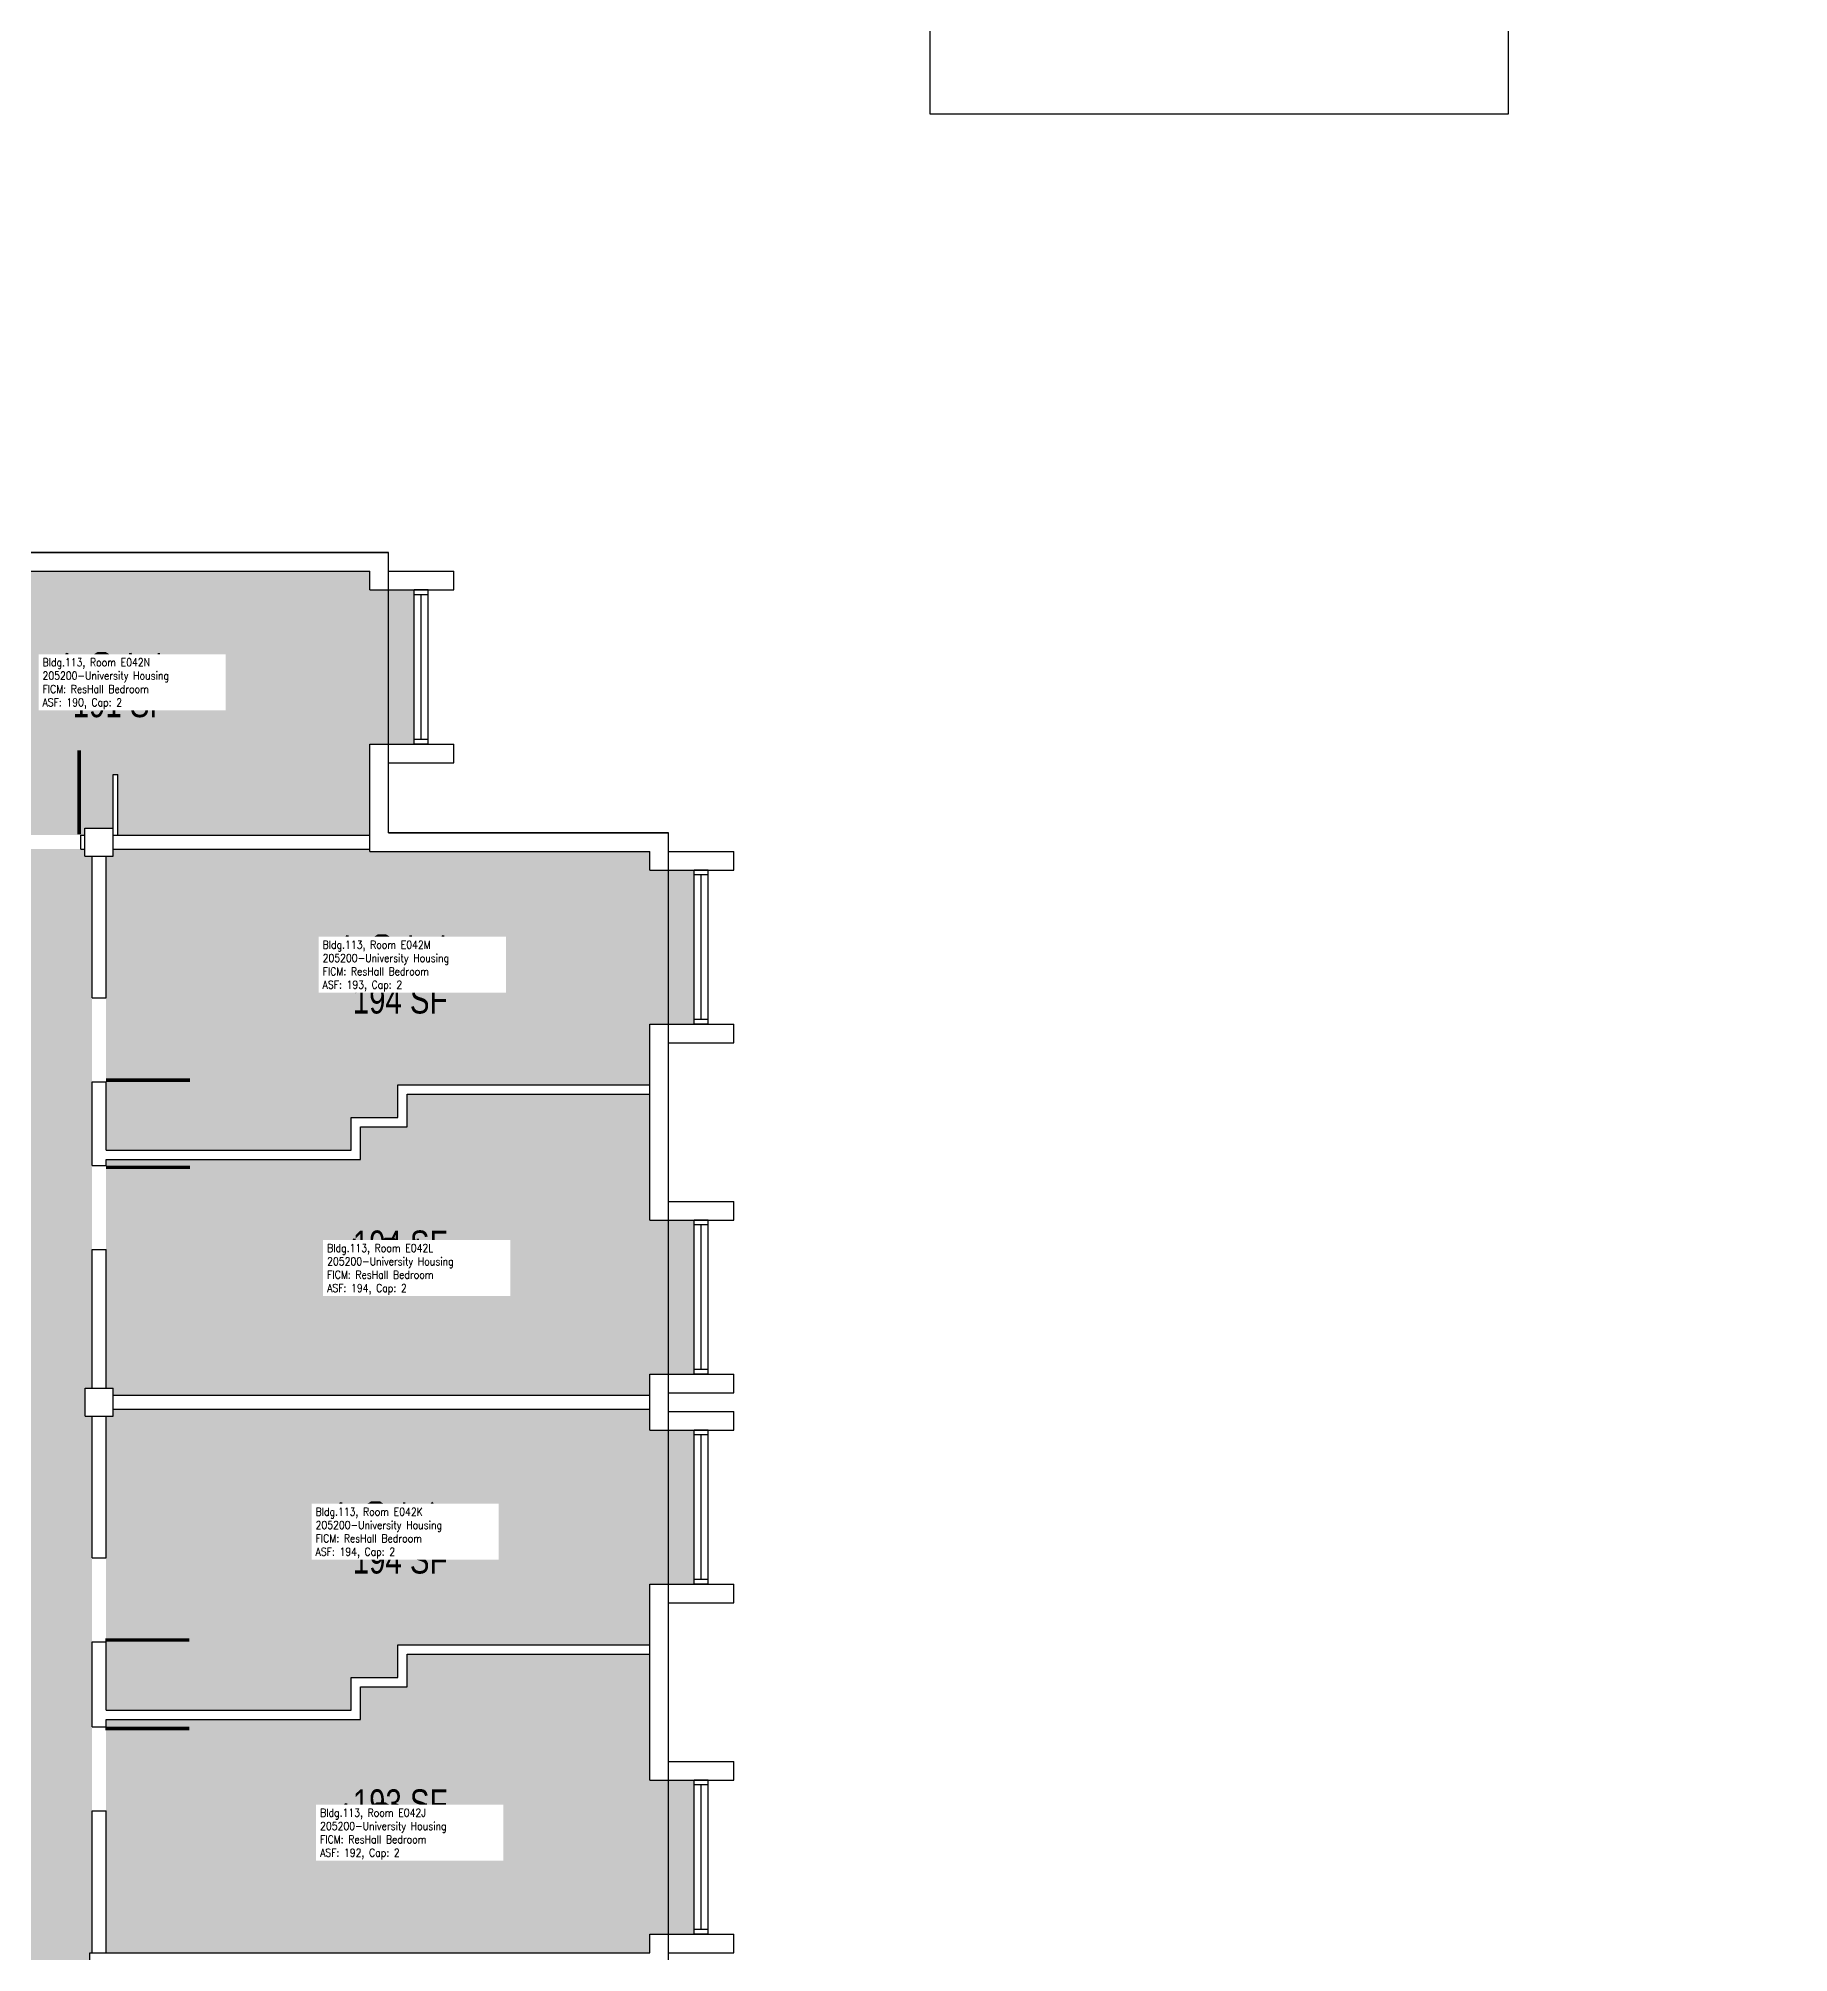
# Model space of a CAD drawing. Header units: inches. Extents: x -168 to 3268, y -1256 to 4808.
# Drawn here: x 2518 to 3268, y -596 to 224 of the extents above; entities that cross this region are included whole.
import ezdxf
from ezdxf.enums import TextEntityAlignment as Align

# ---------------------------------------------------------------- set-up
doc = ezdxf.new("R2010")
doc.units = ezdxf.units.IN
doc.header["$LTSCALE"] = 100
doc.header["$MEASUREMENT"] = 0
for name, color, linetype in [('A-DOOR', 2, 'CONTINUOUS'), ('A-GLAZ', 1, 'CONTINUOUS'), ('A-GLAZ-SILL', 2, 'CONTINUOUS'), ('A-IDEN-RNUM', 7, 'CONTINUOUS'), ('A-IDEN-SNUM', 4, 'CONTINUOUS'), ('A-IDEN-VNUM', 4, 'CONTINUOUS'), ('A-SITE', 3, 'CONTINUOUS'), ('A-WALL', 5, 'CONTINUOUS'), ('AREA-TEXT', 3, 'CONTINUOUS'), ('Rooms-Category-Color', 7, 'CONTINUOUS'), ('Rooms-College-Color', 7, 'CONTINUOUS'), ('Rooms-Department-Color', 7, 'CONTINUOUS'), ('Rooms-Division-Color', 7, 'CONTINUOUS'), ('Rooms-Information', 7, 'CONTINUOUS')]:
    doc.layers.add(name, color=color, linetype=linetype)
doc.styles.add('AREA', font='arial.ttf', dxfattribs={"width": 0.75, "height": 12})
doc.styles.add('ROOMSNUMBER', font='TXT.SHX', dxfattribs={"height": 1})
doc.styles.add('ROOMVNUMBER', font='simplex.shx', dxfattribs={"width": 0.85})

msp = doc.modelspace()

# ---------------------------------------------------------------- hatches: boundary and pattern name
at = {"layer": 'Rooms-Category-Color', "true_color": 0x728ef3}
for points in [[(2660, -78), (2679, -78), (2679, -12), (2660, -12), (2660, -4), (2427, -4), (2427, -114), (2430, -114), (2430, -117), (2500.26, -117), (2536.26, -117), (2538, -117), (2538, -116), (2538, -114), (2550, -114), (2550, -91), (2552, -91), (2552, -117), (2660, -117)], [(2497, -545.27), (2541, -545.27), (2541, -462.74), (2541, -545.27), (2541, -462.74), (2541, -426.74), (2541, -366), (2538, -366), (2538, -354), (2541, -354), (2541, -258.67), (2541, -222.84), (2541, -186.84), (2541, -126), (2538, -126), (2538, -124), (2538, -123), (2536.26, -123), (2500.26, -123), (2430, -123), (2430, -126), (2418, -126), (2418, -123), (2416.96, -123), (2386.96, -123), (2361, -123), (2361, -79), (2358.64, -79), (2322.64, -79), (2307, -79), (2307, -114), (2310, -114), (2310, -126), (2307, -126), (2307, -185.93), (2307, -221.93), (2307, -258.73), (2307, -221.93), (2307, -258.73), (2307, -294.73), (2307, -356), (2308, -356), (2308, -364), (2308, -404), (2308, -464), (2307, -464), (2307, -523), (2307, -545.27), (2350.65, -545.27), (2350.65, -542), (2350.65, -510), (2350.65, -357), (2350.65, -331.38), (2496.65, -331.38), (2496.72, -357), (2496.91, -437.38), (2496.92, -442), (2496.99, -473), (2497, -478)], [(2547, -252), (2652, -252), (2652, -238), (2672, -238), (2672, -224), (2780, -224), (2780, -198), (2799, -198), (2799, -132), (2780, -132), (2780, -124), (2660, -124), (2660, -123), (2550, -123), (2550, -126), (2547, -126), (2547, -186.84), (2547, -222.84), (2547, -252), (2547, -222.84)], [(2780, -348), (2780, -357), (2550, -357), (2550, -354), (2547, -354), (2547, -256), (2656, -256), (2656, -242), (2676, -242), (2676, -228), (2780, -228), (2780, -282), (2799, -282), (2799, -348)], [(2799, -438), (2799, -372), (2780, -372), (2780, -363), (2550, -363), (2550, -366), (2547, -366), (2547, -492), (2652, -492), (2652, -478), (2672, -478), (2672, -464), (2780, -464), (2780, -438)], [(2780, -522), (2799, -522), (2799, -588), (2780, -588), (2780, -596), (2547, -596), (2547, -535.18), (2547, -496), (2656, -496), (2656, -482), (2676, -482), (2676, -468), (2780, -468)], [(2497, -545.27), (2497, -739), (2351, -739), (2350.74, -633), (2350.73, -629.95), (2350.66, -597), (2350.65, -593.95), (2350.65, -545.27), (2307, -545.27), (2307, -597.32), (2307, -633.32), (2307, -694), (2310, -694), (2310, -706), (2307, -706), (2307, -763.98), (2307, -799.98), (2307, -835.79), (2307, -799.98), (2307, -835.79), (2307, -871.79), (2307, -934), (2310, -934), (2310, -937), (2312.03, -937), (2348.03, -937), (2418, -937), (2418, -934), (2430, -934), (2430, -937), (2431.05, -937), (2461.05, -937), (2487, -937), (2487, -981), (2490.24, -981), (2526.24, -981), (2541, -981), (2541, -946), (2538, -946), (2538, -934), (2541, -934), (2541, -875.42), (2541, -839.42), (2541, -803.61), (2541, -839.42), (2541, -803.61), (2541, -767.61), (2541, -704), (2540, -704), (2540, -696), (2540, -656), (2540, -596), (2541, -596), (2541, -545.27)]]:
    msp.add_hatch(color=171, dxfattribs=at).paths.add_polyline_path(points)
at = {"layer": 'Rooms-College-Color', "true_color": 0xadadad}
for points in [[(2660, -78), (2679, -78), (2679, -12), (2660, -12), (2660, -4), (2427, -4), (2427, -114), (2430, -114), (2430, -117), (2500.26, -117), (2536.26, -117), (2538, -117), (2538, -116), (2538, -114), (2550, -114), (2550, -91), (2552, -91), (2552, -117), (2660, -117)], [(2497, -545.27), (2541, -545.27), (2541, -462.74), (2541, -545.27), (2541, -462.74), (2541, -426.74), (2541, -366), (2538, -366), (2538, -354), (2541, -354), (2541, -258.67), (2541, -222.84), (2541, -186.84), (2541, -126), (2538, -126), (2538, -124), (2538, -123), (2536.26, -123), (2500.26, -123), (2430, -123), (2430, -126), (2418, -126), (2418, -123), (2416.96, -123), (2386.96, -123), (2361, -123), (2361, -79), (2358.64, -79), (2322.64, -79), (2307, -79), (2307, -114), (2310, -114), (2310, -126), (2307, -126), (2307, -185.93), (2307, -221.93), (2307, -258.73), (2307, -221.93), (2307, -258.73), (2307, -294.73), (2307, -356), (2308, -356), (2308, -364), (2308, -404), (2308, -464), (2307, -464), (2307, -523), (2307, -545.27), (2350.65, -545.27), (2350.65, -542), (2350.65, -510), (2350.65, -357), (2350.65, -331.38), (2496.65, -331.38), (2496.72, -357), (2496.91, -437.38), (2496.92, -442), (2496.99, -473), (2497, -478)], [(2547, -252), (2652, -252), (2652, -238), (2672, -238), (2672, -224), (2780, -224), (2780, -198), (2799, -198), (2799, -132), (2780, -132), (2780, -124), (2660, -124), (2660, -123), (2550, -123), (2550, -126), (2547, -126), (2547, -186.84), (2547, -222.84), (2547, -252), (2547, -222.84)], [(2780, -348), (2780, -357), (2550, -357), (2550, -354), (2547, -354), (2547, -256), (2656, -256), (2656, -242), (2676, -242), (2676, -228), (2780, -228), (2780, -282), (2799, -282), (2799, -348)], [(2799, -438), (2799, -372), (2780, -372), (2780, -363), (2550, -363), (2550, -366), (2547, -366), (2547, -492), (2652, -492), (2652, -478), (2672, -478), (2672, -464), (2780, -464), (2780, -438)], [(2780, -522), (2799, -522), (2799, -588), (2780, -588), (2780, -596), (2547, -596), (2547, -535.18), (2547, -496), (2656, -496), (2656, -482), (2676, -482), (2676, -468), (2780, -468)], [(2497, -545.27), (2497, -739), (2351, -739), (2350.74, -633), (2350.73, -629.95), (2350.66, -597), (2350.65, -593.95), (2350.65, -545.27), (2307, -545.27), (2307, -597.32), (2307, -633.32), (2307, -694), (2310, -694), (2310, -706), (2307, -706), (2307, -763.98), (2307, -799.98), (2307, -835.79), (2307, -799.98), (2307, -835.79), (2307, -871.79), (2307, -934), (2310, -934), (2310, -937), (2312.03, -937), (2348.03, -937), (2418, -937), (2418, -934), (2430, -934), (2430, -937), (2431.05, -937), (2461.05, -937), (2487, -937), (2487, -981), (2490.24, -981), (2526.24, -981), (2541, -981), (2541, -946), (2538, -946), (2538, -934), (2541, -934), (2541, -875.42), (2541, -839.42), (2541, -803.61), (2541, -839.42), (2541, -803.61), (2541, -767.61), (2541, -704), (2540, -704), (2540, -696), (2540, -656), (2540, -596), (2541, -596), (2541, -545.27)]]:
    msp.add_hatch(color=253, dxfattribs=at).paths.add_polyline_path(points)
at = {"layer": 'Rooms-Department-Color', "true_color": 0x604aed}
for points in [[(2660, -78), (2679, -78), (2679, -12), (2660, -12), (2660, -4), (2427, -4), (2427, -114), (2430, -114), (2430, -117), (2500.26, -117), (2536.26, -117), (2538, -117), (2538, -116), (2538, -114), (2550, -114), (2550, -91), (2552, -91), (2552, -117), (2660, -117)], [(2497, -545.27), (2541, -545.27), (2541, -462.74), (2541, -545.27), (2541, -462.74), (2541, -426.74), (2541, -366), (2538, -366), (2538, -354), (2541, -354), (2541, -258.67), (2541, -222.84), (2541, -186.84), (2541, -126), (2538, -126), (2538, -124), (2538, -123), (2536.26, -123), (2500.26, -123), (2430, -123), (2430, -126), (2418, -126), (2418, -123), (2416.96, -123), (2386.96, -123), (2361, -123), (2361, -79), (2358.64, -79), (2322.64, -79), (2307, -79), (2307, -114), (2310, -114), (2310, -126), (2307, -126), (2307, -185.93), (2307, -221.93), (2307, -258.73), (2307, -221.93), (2307, -258.73), (2307, -294.73), (2307, -356), (2308, -356), (2308, -364), (2308, -404), (2308, -464), (2307, -464), (2307, -523), (2307, -545.27), (2350.65, -545.27), (2350.65, -542), (2350.65, -510), (2350.65, -357), (2350.65, -331.38), (2496.65, -331.38), (2496.72, -357), (2496.91, -437.38), (2496.92, -442), (2496.99, -473), (2497, -478)], [(2547, -252), (2652, -252), (2652, -238), (2672, -238), (2672, -224), (2780, -224), (2780, -198), (2799, -198), (2799, -132), (2780, -132), (2780, -124), (2660, -124), (2660, -123), (2550, -123), (2550, -126), (2547, -126), (2547, -186.84), (2547, -222.84), (2547, -252), (2547, -222.84)], [(2780, -348), (2780, -357), (2550, -357), (2550, -354), (2547, -354), (2547, -256), (2656, -256), (2656, -242), (2676, -242), (2676, -228), (2780, -228), (2780, -282), (2799, -282), (2799, -348)], [(2799, -438), (2799, -372), (2780, -372), (2780, -363), (2550, -363), (2550, -366), (2547, -366), (2547, -492), (2652, -492), (2652, -478), (2672, -478), (2672, -464), (2780, -464), (2780, -438)], [(2780, -522), (2799, -522), (2799, -588), (2780, -588), (2780, -596), (2547, -596), (2547, -535.18), (2547, -496), (2656, -496), (2656, -482), (2676, -482), (2676, -468), (2780, -468)], [(2497, -545.27), (2497, -739), (2351, -739), (2350.74, -633), (2350.73, -629.95), (2350.66, -597), (2350.65, -593.95), (2350.65, -545.27), (2307, -545.27), (2307, -597.32), (2307, -633.32), (2307, -694), (2310, -694), (2310, -706), (2307, -706), (2307, -763.98), (2307, -799.98), (2307, -835.79), (2307, -799.98), (2307, -835.79), (2307, -871.79), (2307, -934), (2310, -934), (2310, -937), (2312.03, -937), (2348.03, -937), (2418, -937), (2418, -934), (2430, -934), (2430, -937), (2431.05, -937), (2461.05, -937), (2487, -937), (2487, -981), (2490.24, -981), (2526.24, -981), (2541, -981), (2541, -946), (2538, -946), (2538, -934), (2541, -934), (2541, -875.42), (2541, -839.42), (2541, -803.61), (2541, -839.42), (2541, -803.61), (2541, -767.61), (2541, -704), (2540, -704), (2540, -696), (2540, -656), (2540, -596), (2541, -596), (2541, -545.27)]]:
    msp.add_hatch(color=173, dxfattribs=at).paths.add_polyline_path(points)
at = {"layer": 'Rooms-Division-Color', "true_color": 0x604aed}
for points in [[(2660, -78), (2679, -78), (2679, -12), (2660, -12), (2660, -4), (2427, -4), (2427, -114), (2430, -114), (2430, -117), (2500.26, -117), (2536.26, -117), (2538, -117), (2538, -116), (2538, -114), (2550, -114), (2550, -91), (2552, -91), (2552, -117), (2660, -117)], [(2497, -545.27), (2541, -545.27), (2541, -462.74), (2541, -545.27), (2541, -462.74), (2541, -426.74), (2541, -366), (2538, -366), (2538, -354), (2541, -354), (2541, -258.67), (2541, -222.84), (2541, -186.84), (2541, -126), (2538, -126), (2538, -124), (2538, -123), (2536.26, -123), (2500.26, -123), (2430, -123), (2430, -126), (2418, -126), (2418, -123), (2416.96, -123), (2386.96, -123), (2361, -123), (2361, -79), (2358.64, -79), (2322.64, -79), (2307, -79), (2307, -114), (2310, -114), (2310, -126), (2307, -126), (2307, -185.93), (2307, -221.93), (2307, -258.73), (2307, -221.93), (2307, -258.73), (2307, -294.73), (2307, -356), (2308, -356), (2308, -364), (2308, -404), (2308, -464), (2307, -464), (2307, -523), (2307, -545.27), (2350.65, -545.27), (2350.65, -542), (2350.65, -510), (2350.65, -357), (2350.65, -331.38), (2496.65, -331.38), (2496.72, -357), (2496.91, -437.38), (2496.92, -442), (2496.99, -473), (2497, -478)], [(2547, -252), (2652, -252), (2652, -238), (2672, -238), (2672, -224), (2780, -224), (2780, -198), (2799, -198), (2799, -132), (2780, -132), (2780, -124), (2660, -124), (2660, -123), (2550, -123), (2550, -126), (2547, -126), (2547, -186.84), (2547, -222.84), (2547, -252), (2547, -222.84)], [(2780, -348), (2780, -357), (2550, -357), (2550, -354), (2547, -354), (2547, -256), (2656, -256), (2656, -242), (2676, -242), (2676, -228), (2780, -228), (2780, -282), (2799, -282), (2799, -348)], [(2799, -438), (2799, -372), (2780, -372), (2780, -363), (2550, -363), (2550, -366), (2547, -366), (2547, -492), (2652, -492), (2652, -478), (2672, -478), (2672, -464), (2780, -464), (2780, -438)], [(2780, -522), (2799, -522), (2799, -588), (2780, -588), (2780, -596), (2547, -596), (2547, -535.18), (2547, -496), (2656, -496), (2656, -482), (2676, -482), (2676, -468), (2780, -468)], [(2497, -545.27), (2497, -739), (2351, -739), (2350.74, -633), (2350.73, -629.95), (2350.66, -597), (2350.65, -593.95), (2350.65, -545.27), (2307, -545.27), (2307, -597.32), (2307, -633.32), (2307, -694), (2310, -694), (2310, -706), (2307, -706), (2307, -763.98), (2307, -799.98), (2307, -835.79), (2307, -799.98), (2307, -835.79), (2307, -871.79), (2307, -934), (2310, -934), (2310, -937), (2312.03, -937), (2348.03, -937), (2418, -937), (2418, -934), (2430, -934), (2430, -937), (2431.05, -937), (2461.05, -937), (2487, -937), (2487, -981), (2490.24, -981), (2526.24, -981), (2541, -981), (2541, -946), (2538, -946), (2538, -934), (2541, -934), (2541, -875.42), (2541, -839.42), (2541, -803.61), (2541, -839.42), (2541, -803.61), (2541, -767.61), (2541, -704), (2540, -704), (2540, -696), (2540, -656), (2540, -596), (2541, -596), (2541, -545.27)]]:
    msp.add_hatch(color=173, dxfattribs=at).paths.add_polyline_path(points)

# ---------------------------------------------------------------- linework, layer by layer
at = {"layer": 'A-DOOR'}
for points in [[(2535.51, -116.67, 1.5, 1.5, 0), (2535.51, -80.67, 0, 0, 0), (2534.76, -80.67, 0, 0, 0.414214), (2500.26, -118.17, 0, 0, 0.414214)], [(2547.03, -222.09, 1.5, 1.5, 0), (2583.03, -222.09, 0, 0, 0), (2583.03, -221.34, 0, 0, 0.414214), (2545.53, -186.84, 0, 0, 0.414214)], [(2547.03, -259.42, 1.5, 1.5, 0), (2583.03, -259.42, 0, 0, 0), (2583.03, -260.17, 0, 0, -0.414214), (2545.53, -294.67, 0, 0, -0.414214)], [(2546.72, -461.99, 1.5, 1.5, 0), (2582.72, -461.99, 0, 0, 0), (2582.72, -461.24, 0, 0, 0.414214), (2545.22, -426.74, 0, 0, 0.414214)], [(2546.72, -499.93, 1.5, 1.5, 0), (2582.72, -499.93, 0, 0, 0), (2582.72, -500.68, 0, 0, -0.414214), (2545.22, -535.18, 0, 0, -0.414214)]]:
    msp.add_lwpolyline(points, format="xyseb", dxfattribs=at)
at = {"layer": 'A-GLAZ'}
for p, q in [((2682, -76), (2682, -14)), ((2802, -196), (2802, -134)), ((2802, -346), (2802, -284)), ((2802, -436), (2802, -374)), ((2802, -586), (2802, -524))]:
    msp.add_line(p, q, dxfattribs=at)
at = {"layer": 'A-GLAZ-SILL'}
for p, q in [((2679, -76), (2679, -14)), ((2685, -76), (2685, -14)), ((2799, -196), (2799, -134)), ((2805, -196), (2805, -134)), ((2799, -346), (2799, -284)), ((2805, -346), (2805, -284)), ((2799, -436), (2799, -374)), ((2805, -436), (2805, -374)), ((2799, -586), (2799, -524)), ((2805, -586), (2805, -524))]:
    msp.add_line(p, q, dxfattribs=at)
at = {"layer": 'A-SITE'}
for points in [[(3268, 1304), (3148, 1304), (3148, 1424), (2908, 1424), (2908, 1588), (2660, 1588), (2660, 1304), (2540, 1304), (2540, 1056), (2580, 1056), (2580, 964), (2540, 964), (2540, 476), (2660, 476), (2660, 356), (2900, 356), (2900, 192), (3148, 192), (3148, 476), (3268, 476), (3268, 724), (3228, 724), (3228, 816), (3268, 816)], [(2788, -116), (2668, -116), (2668, 4), (2428, 4), (2428, 168), (2180, 168), (2180, -116), (2060, -116), (2060, -364), (2100, -364), (2100, -456), (2060, -456), (2060, -944), (2180, -944), (2180, -1064), (2420, -1064), (2420, -1228), (2668, -1228), (2668, -944), (2788, -944), (2788, -696), (2748, -696), (2748, -604), (2788, -604)]]:
    msp.add_lwpolyline(points, close=True, dxfattribs=at)
at = {"layer": 'A-WALL'}
for p, q in [((2428, 4), (2668, 4)), ((2668, -4), (2668, 4)), ((2420, -4), (2660, -4)), ((2660, -12), (2660, -4)), ((2668, -4), (2696, -4)), ((2696, -12), (2696, -4)), ((2660, -12), (2696, -12)), ((2679, -14), (2679, -12)), ((2685, -12), (2679, -12)), ((2685, -14), (2679, -14)), ((2685, -14), (2685, -12)), ((2660, -78), (2696, -78)), ((2660, -124), (2660, -78)), ((2679, -78), (2679, -76)), ((2685, -76), (2679, -76)), ((2685, -78), (2679, -78)), ((2685, -78), (2685, -76)), ((2696, -86), (2696, -78)), ((2668, -86), (2696, -86)), ((2668, -116), (2668, -86)), ((2550, -91), (2552, -91)), ((2550, -117), (2550, -91)), ((2552, -117), (2552, -91)), ((2537.97, -126), (2537.97, -114)), ((2537.97, -114), (2550, -114)), ((2550, -126), (2550, -114)), ((2536.26, -123), (2536.26, -117)), ((2536.26, -117), (2537.97, -117)), ((2536.26, -123), (2537.97, -123)), ((2550, -117), (2660, -117)), ((2550, -123), (2660, -123)), ((2668, -116), (2788, -116)), ((2788, -124), (2788, -116)), ((2537.97, -126), (2550, -126)), ((2541, -186.84), (2541, -126)), ((2547, -186.84), (2547, -126)), ((2660, -124), (2780, -124)), ((2780, -132), (2780, -124)), ((2788, -124), (2816, -124)), ((2816, -132), (2816, -124)), ((2780, -132), (2816, -132)), ((2805, -132), (2799, -132)), ((2799, -134), (2799, -132)), ((2805, -134), (2799, -134)), ((2805, -134), (2805, -132)), ((2541, -186.84), (2547, -186.84)), ((2805, -196), (2799, -196)), ((2799, -198), (2799, -196)), ((2805, -198), (2805, -196)), ((2780, -282), (2780, -198)), ((2780, -198), (2816, -198)), ((2805, -198), (2799, -198)), ((2816, -206), (2816, -198)), ((2788, -206), (2816, -206)), ((2788, -274), (2788, -206)), ((2541, -258.67), (2541, -222.84)), ((2541, -222.84), (2547, -222.84)), ((2547, -252), (2547, -222.84)), ((2672, -224), (2780, -224)), ((2672, -238), (2672, -224)), ((2676, -228), (2780, -228)), ((2676, -242), (2676, -228)), ((2652, -252), (2652, -238)), ((2652, -238), (2672, -238)), ((2656, -242), (2676, -242)), ((2656, -256), (2656, -242)), ((2547, -252), (2652, -252)), ((2541, -258.67), (2547, -258.67)), ((2547, -256), (2656, -256)), ((2547, -258.67), (2547, -256)), ((2788, -274), (2816, -274)), ((2816, -282), (2816, -274)), ((2780, -282), (2816, -282)), ((2805, -282), (2799, -282)), ((2799, -284), (2799, -282)), ((2805, -284), (2799, -284)), ((2805, -284), (2805, -282)), ((2541, -294.67), (2547, -294.67)), ((2541, -354), (2541, -294.67)), ((2547, -354), (2547, -294.67)), ((2780, -372), (2780, -348)), ((2780, -348), (2816, -348)), ((2805, -346), (2799, -346)), ((2799, -348), (2799, -346)), ((2805, -348), (2799, -348)), ((2805, -348), (2805, -346)), ((2816, -356), (2816, -348)), ((2538, -366), (2538, -354)), ((2538, -354), (2550, -354)), ((2550, -366), (2550, -354)), ((2550, -357), (2780, -357)), ((2788, -364), (2788, -356)), ((2788, -356), (2816, -356)), ((2538, -366), (2550, -366)), ((2541, -426.74), (2541, -366)), ((2547, -426.74), (2547, -366)), ((2550, -363), (2780, -363)), ((2788, -364), (2816, -364)), ((2816, -372), (2816, -364)), ((2780, -372), (2816, -372)), ((2799, -374), (2799, -372)), ((2805, -372), (2799, -372)), ((2805, -374), (2799, -374)), ((2805, -374), (2805, -372)), ((2541, -426.74), (2547, -426.74)), ((2780, -438), (2816, -438)), ((2780, -522), (2780, -438)), ((2805, -436), (2799, -436)), ((2799, -438), (2799, -436)), ((2805, -438), (2799, -438)), ((2805, -438), (2805, -436)), ((2816, -446), (2816, -438)), ((2788, -446), (2816, -446)), ((2788, -514), (2788, -446)), ((2541, -499.18), (2541, -462.74)), ((2541, -462.74), (2547, -462.74)), ((2547, -492), (2547, -462.74)), ((2672, -464), (2780, -464)), ((2672, -478), (2672, -464)), ((2676, -468), (2780, -468)), ((2676, -482), (2676, -468)), ((2652, -478), (2672, -478)), ((2652, -492), (2652, -478)), ((2656, -482), (2676, -482)), ((2656, -496), (2656, -482)), ((2547, -492), (2652, -492)), ((2541, -499.18), (2547, -499.18)), ((2547, -496), (2656, -496)), ((2547, -499.18), (2547, -496)), ((2788, -514), (2816, -514)), ((2816, -522), (2816, -514)), ((2780, -522), (2816, -522)), ((2805, -522), (2799, -522)), ((2799, -524), (2799, -522)), ((2805, -524), (2799, -524)), ((2805, -524), (2805, -522)), ((2541, -596), (2541, -535.18)), ((2541, -535.18), (2547, -535.18)), ((2547, -596), (2547, -535.18)), ((2780, -596), (2780, -588)), ((2780, -588), (2816, -588)), ((2805, -586), (2799, -586)), ((2799, -588), (2799, -586)), ((2805, -588), (2799, -588)), ((2805, -588), (2805, -586)), ((2816, -596), (2816, -588)), ((2540, -596), (2780, -596)), ((2540, -656.12), (2540, -596)), ((2788, -596), (2816, -596))]:
    msp.add_line(p, q, dxfattribs=at)

# ---------------------------------------------------------------- texts
at = {"layer": 'A-IDEN-RNUM', "style": 'ROOMSNUMBER', "width": 0.85}
for s, p in [('0042-N0', (2546, -51)), ('0042-M0', (2667, -172)), ('0042-L0', (2667, -302)), ('0042-K0', (2663, -415)), ('0042-J0', (2663, -544))]:
    msp.add_text(s, height=1, dxfattribs=at).set_placement(p, align=Align.MIDDLE)
at = {"layer": 'A-IDEN-SNUM', "style": 'ROOMSNUMBER', "width": 0.85}
for s, p in [('1130E042N0', (2546, -51)), ('1130E042M0', (2667, -172)), ('1130E042L0', (2667, -302)), ('1130E042K0', (2663, -415)), ('1130E042J0', (2663, -544))]:
    msp.add_text(s, height=1, dxfattribs=at).set_placement(p, align=Align.MIDDLE)
at = {"layer": 'A-IDEN-VNUM', "style": 'ROOMVNUMBER', "width": 0.85}
for s, p in [('42N', (2546, -51)), ('42M', (2667, -172)), ('42L', (2667, -302)), ('42K', (2663, -415)), ('42J', (2663, -544))]:
    msp.add_text(s, height=24, dxfattribs=at).set_placement(p, align=Align.MIDDLE)
at = {"layer": 'AREA-TEXT', "style": 'AREA', "width": 0.75}
for s, p in [('191 SF', (2553, -60.5)), ('194 SF', (2673, -187.5)), ('194 SF', (2673, -292.5)), ('194 SF', (2673, -427.5)), ('193 SF', (2673, -532))]:
    msp.add_text(s, height=12, dxfattribs=at).set_placement(p, align=Align.MIDDLE_CENTER)

# ---------------------------------------------------------------- next in the draw order: texts
at = {"layer": 'Rooms-Information', "char_height": 3.4286, "width": 76.8, "attachment_point": 7, "style": 'ROOMVNUMBER', "bg_fill": 3, "box_fill_scale": 1.5, "bg_fill_color": 256, "bg_fill_true_color": 13158600, "bg_fill_transparency": 0}
for s, insert in [('Bldg.113, Room E042N^M^J205200-University Housing^M^JFICM: ResHall Bedroom^M^JASF: 190, Cap: 2', (2519.77, -63)), ('Bldg.113, Room E042M^M^J205200-University Housing^M^JFICM: ResHall Bedroom^M^JASF: 193, Cap: 2', (2639.8, -184)), ('Bldg.113, Room E042L^M^J205200-University Housing^M^JFICM: ResHall Bedroom^M^JASF: 194, Cap: 2', (2641.74, -314)), ('Bldg.113, Room E042K^M^J205200-University Housing^M^JFICM: ResHall Bedroom^M^JASF: 194, Cap: 2', (2636.77, -427)), ('Bldg.113, Room E042J^M^J205200-University Housing^M^JFICM: ResHall Bedroom^M^JASF: 192, Cap: 2', (2638.71, -556))]:
    msp.add_mtext(s, dxfattribs=dict(at, insert=insert))

doc.saveas('drawing.dxf')
